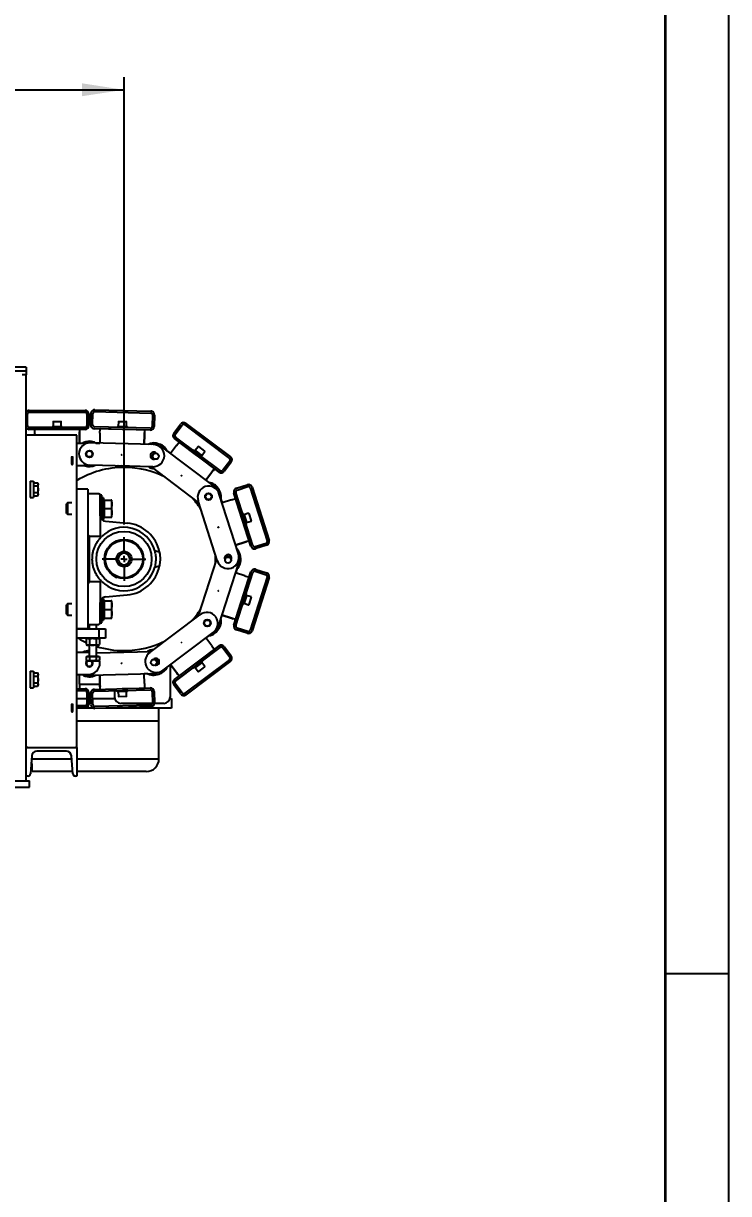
# Model space of a CAD drawing. Header units: millimetres. Extents: x 0 to 11880, y 0 to 8400.
# Drawn here: x 10668 to 11780, y 5593 to 7438 of the extents above; entities that cross this region are included whole.
import ezdxf

# ---------------------------------------------------------------- set-up
doc = ezdxf.new("R2010")
doc.units = ezdxf.units.MM
doc.header["$LTSCALE"] = 20
for name, color, linetype in [('ANNOTAZIONI', 7, 'Continuous'), ('SQUADRATURA', 7, 'Continuous'), ('TABELLE', 7, 'Continuous')]:
    doc.layers.add(name, color=color, linetype=linetype)
doc.styles.add('SLDTEXTSTYLE0', font='arial.ttf', dxfattribs={"width": 0.948})
doc.dimstyles.new('SLDDIMSTYLE0', dxfattribs={"dimtxt": 60, "dimasz": 66.04, "dimexe": 0, "dimexo": 0.0625, "dimgap": 15, "dimtad": 1, "dimdec": 1, "dimrnd": 1e-09, "dimzin": 12, "dimdsep": 46, "dimtxsty": 'SLDTEXTSTYLE0', "dimsah": 1, "dimcen": 0.09, "dimadec": 0, "dimazin": 3, "dimtfac": 1, "dimtofl": 0, "dimtmove": 0, "dimatfit": 3, "dimfxl": 1, "dimfrac": 2, "dimtolj": 1, "dimtzin": 12, "dimarcsym": 0})

# ---------------------------------------------------------------- blocks, each defined once
blk = doc.blocks.new('_D_2')
at = {"layer": 'ANNOTAZIONI', "transparency": 16777216}
for p, q in [((5942.8, 6614.5), (5942.8, 7353.3)), ((10827, 6648), (10827, 7353.3)), ((5942.8, 7333.3), (10827, 7333.3))]:
    blk.add_line(p, q, dxfattribs=at)
for points in [[(5942.8, 7333.3), (6008.8, 7323.2), (6008.8, 7343.5)], [(10827, 7333.3), (10760.9, 7343.5), (10760.9, 7323.2)]]:
    blk.add_solid(points, dxfattribs=at)
at = {"layer": 'ANNOTAZIONI', "transparency": 16777216, "insert": (8258.8, 7410.7), "char_height": 60, "attachment_point": 1, "style": 'SLDTEXTSTYLE0'}
blk.add_mtext('4884,2', dxfattribs=at)
blk = doc.blocks.new('SW_CENTERMARKSYMBOL_1')
at = {"layer": 'ANNOTAZIONI', "color": 0}
for p, q in [((0, 10), (0, 34.5)), ((-10, 0), (-34.5, 0)), ((0, 0), (-5, 0)), ((0, 0), (0, 5)), ((0, 0), (0, -5)), ((0, 0), (5, 0)), ((10, 0), (34.5, 0)), ((0, -10), (0, -34.5))]:
    blk.add_line(p, q, dxfattribs=at)

msp = doc.modelspace()

# ---------------------------------------------------------------- linework, layer by layer
at = {"color": 7, "linetype": 'Continuous', "lineweight": 25}
for p, q in [((10672.78, 6895.94), (6107.78, 6895.94)), ((10672.78, 6889.94), (6107.78, 6889.94)), ((10670.27, 6883.94), (10666.28, 6883.94)), ((10672.78, 6883.94), (10670.27, 6883.94)), ((10672.78, 6895.94), (10672.78, 6892.94)), ((10672.78, 6892.94), (10672.78, 6889.94)), ((10672.78, 6889.94), (10672.78, 6883.94)), ((10672.78, 6243.94), (10672.78, 6883.94)), ((10677.58, 6827.93), (10765.58, 6827.93)), ((10780.91, 6825.98), (10868.89, 6823.72)), ((10780.99, 6828.98), (10868.96, 6826.72)), ((10674.58, 6803.93), (10674.58, 6821.93)), ((10677.58, 6824.93), (10765.58, 6824.93)), ((10715.08, 6810.13), (10715.08, 6802.53)), ((10715.48, 6810.53), (10727.68, 6810.53)), ((10728.08, 6802.53), (10728.08, 6810.13)), ((10768.58, 6821.93), (10768.58, 6803.93)), ((10771.58, 6821.93), (10771.58, 6803.93)), ((10774.38, 6805.14), (10774.84, 6823.14)), ((10777.38, 6805.07), (10777.84, 6823.06)), ((10818.02, 6810.22), (10817.83, 6802.63)), ((10818.43, 6810.61), (10830.63, 6810.3)), ((10830.82, 6802.29), (10831.02, 6809.89)), ((10871.81, 6820.64), (10871.34, 6802.65)), ((10874.81, 6820.57), (10874.34, 6802.57)), ((10765.58, 6800.93), (10677.58, 6800.93)), ((10765.58, 6797.93), (10677.58, 6797.93)), ((10686.58, 6790.93), (10686.58, 6797.93)), ((10686.58, 6790.93), (10686.58, 6788.94)), ((10713.58, 6802.53), (10713.58, 6800.93)), ((10713.58, 6802.53), (10729.58, 6802.53)), ((10729.58, 6800.93), (10729.58, 6802.53)), ((10756.58, 6797.93), (10756.58, 6790.93)), ((10756.58, 6797.93), (10756.58, 6793.93)), ((10756.58, 6793.93), (10756.58, 6793.93)), ((10756.58, 6790.93), (10756.58, 6793.93)), ((10756.58, 6775.43), (10756.58, 6790.93)), ((10756.58, 6790.93), (10756.58, 6775.43)), ((10868.19, 6796.73), (10780.22, 6798.99)), ((10868.27, 6799.73), (10780.3, 6801.99)), ((10789.03, 6791.76), (10788.64, 6776.27)), ((10789.03, 6791.76), (10789.21, 6798.76)), ((10824.2, 6797.86), (10789.21, 6798.76)), ((10789.22, 6798.76), (10789.22, 6798.76)), ((10816.33, 6802.66), (10816.29, 6801.06)), ((10816.33, 6802.66), (10832.32, 6802.25)), ((10820.21, 6797.96), (10820.21, 6797.96)), ((10832.28, 6800.65), (10832.32, 6802.25)), ((10858.61, 6774.47), (10859.01, 6789.96)), ((10859.01, 6789.96), (10858.62, 6774.47)), ((10859.19, 6796.96), (10859.01, 6789.96)), ((10859.01, 6789.96), (10859.09, 6792.96)), ((10859.19, 6796.96), (10859.09, 6792.96)), ((10859.09, 6792.96), (10859.09, 6792.96)), ((10905.24, 6791.83), (10916.04, 6806.23)), ((10907.64, 6790.03), (10918.44, 6804.43)), ((10922.64, 6805.02), (10993.03, 6752.21)), ((10924.44, 6807.42), (10994.83, 6754.61)), ((10672.78, 6296.44), (10672.78, 6788.94)), ((10675.28, 6788.94), (10672.78, 6788.94)), ((10679.27, 6788.94), (10675.28, 6788.94)), ((10681.51, 6788.94), (10679.27, 6788.94)), ((10689.48, 6788.94), (10681.51, 6788.94)), ((10736.07, 6788.94), (10689.48, 6788.94)), ((10744.05, 6788.94), (10736.07, 6788.94)), ((10746.28, 6788.94), (10744.05, 6788.94)), ((10750.27, 6788.94), (10746.28, 6788.94)), ((10752.78, 6788.94), (10750.27, 6788.94)), ((10752.78, 6703.54), (10752.78, 6788.94)), ((10767.18, 6775.43), (10752.78, 6775.43)), ((10873.1, 6774.1), (10774.15, 6776.64)), ((10782.52, 6776.42), (10788.64, 6776.27)), ((10909.43, 6772.43), (10900.12, 6760.03)), ((10976.82, 6730.61), (10906.43, 6783.43)), ((10978.62, 6733.01), (10908.23, 6785.83)), ((10909.43, 6772.43), (10913.63, 6778.03)), ((10941.63, 6757.02), (10913.63, 6778.03)), ((10913.63, 6778.03), (10913.63, 6778.03)), ((10943.75, 6770.68), (10939.19, 6764.6)), ((10944.31, 6770.76), (10954.07, 6763.44)), ((10967.71, 6709.32), (10888.53, 6768.73)), ((10895.23, 6763.7), (10900.13, 6760.03)), ((10937.99, 6765.5), (10937.03, 6764.22)), ((10937.99, 6765.5), (10950.79, 6755.9)), ((10938.43, 6759.42), (10938.43, 6759.42)), ((10949.59, 6756.8), (10954.15, 6762.88)), ((10949.83, 6754.62), (10950.79, 6755.9)), ((10771.07, 6740.43), (10752.78, 6740.43)), ((10872.2, 6739.11), (10773.25, 6741.65)), ((10835.84, 6740.04), (10822.73, 6740.38)), ((10944.62, 6682.88), (10869.6, 6739.17)), ((10969.62, 6736.02), (10965.42, 6730.42)), ((10969.62, 6736.01), (10967.22, 6732.81)), ((10993.62, 6748.01), (10982.82, 6733.61)), ((10996.02, 6746.21), (10985.22, 6731.81)), ((10679.14, 6716.54), (10679.14, 6690.54)), ((10679.14, 6716.54), (10684.04, 6716.54)), ((10684.04, 6716.54), (10684.04, 6690.54)), ((10956.12, 6718.02), (10965.42, 6730.42)), ((10965.42, 6730.41), (10956.12, 6718.02)), ((10965.42, 6730.41), (10967.22, 6732.81)), ((10967.22, 6732.81), (10967.22, 6732.82)), ((10684.64, 6712.54), (10684.04, 6712.54)), ((10684.64, 6711.33), (10684.64, 6713.93)), ((10684.64, 6713.93), (10690.73, 6713.93)), ((10684.64, 6708.73), (10684.64, 6711.33)), ((10684.64, 6708.73), (10690.73, 6708.73)), ((10684.64, 6703.54), (10684.64, 6708.73)), ((10684.64, 6698.34), (10684.64, 6703.54)), ((10684.64, 6695.74), (10684.64, 6698.34)), ((10684.64, 6698.34), (10690.73, 6698.34)), ((10691.54, 6712.54), (10690.73, 6713.93)), ((10691.54, 6711.33), (10691.54, 6712.54)), ((10691.54, 6703.54), (10691.54, 6711.33)), ((10691.54, 6695.74), (10691.54, 6703.54)), ((10752.78, 6483.54), (10752.78, 6703.54)), ((10769.78, 6703.54), (10752.78, 6703.54)), ((10769.78, 6703.54), (10769.78, 6483.54)), ((11027.04, 6613.78), (11000.28, 6697.61)), ((11029.9, 6614.69), (11003.14, 6698.52)), ((11004.17, 6705.15), (11021.32, 6710.63)), ((11005.08, 6702.29), (11022.23, 6707.77)), ((11026, 6705.82), (11052.76, 6621.99)), ((11028.86, 6706.74), (11055.62, 6622.9)), ((10679.14, 6690.54), (10684.04, 6690.54)), ((10684.04, 6694.54), (10684.64, 6694.54)), ((10684.64, 6693.15), (10684.64, 6695.74)), ((10684.64, 6693.15), (10690.73, 6693.15)), ((10690.73, 6693.15), (10691.54, 6694.54)), ((10691.54, 6694.54), (10691.54, 6695.74)), ((10737.78, 6682.04), (10736.28, 6680.54)), ((10736.28, 6665.54), (10736.28, 6680.54)), ((10744.78, 6682.04), (10737.78, 6682.04)), ((10737.78, 6682.04), (10737.78, 6664.04)), ((10787.38, 6696.54), (10769.78, 6696.54)), ((10791.78, 6694.34), (10789.58, 6694.34)), ((10789.58, 6661.89), (10789.58, 6694.34)), ((10791.78, 6674.34), (10791.78, 6694.34)), ((10794.78, 6690.04), (10791.78, 6690.04)), ((10794.78, 6690.04), (10794.78, 6673.04)), ((10796.28, 6686.54), (10794.78, 6686.54)), ((10794.98, 6686.36), (10794.78, 6686.36)), ((10794.98, 6686.32), (10794.78, 6686.32)), ((10794.98, 6685.33), (10794.78, 6685.33)), ((10794.98, 6685.24), (10794.78, 6685.24)), ((10794.98, 6683.47), (10794.78, 6683.47)), ((10794.98, 6683.33), (10794.78, 6683.33)), ((10794.98, 6680.9), (10794.78, 6680.9)), ((10794.98, 6680.72), (10794.78, 6680.72)), ((10794.98, 6686.32), (10794.98, 6686.36)), ((10794.98, 6685.24), (10794.98, 6685.33)), ((10794.98, 6683.33), (10794.98, 6683.47)), ((10794.98, 6680.72), (10794.98, 6680.9)), ((10796.28, 6673.04), (10796.28, 6686.54)), ((10796.28, 6686.54), (10806.57, 6686.54)), ((10807.78, 6679.88), (10807.78, 6686.54)), ((10807.78, 6679.69), (10807.78, 6679.88)), ((10807.78, 6666.38), (10807.78, 6679.69)), ((10973.94, 6591.06), (10943.83, 6685.36)), ((10956.02, 6689.51), (10954.95, 6690.14)), ((11007.28, 6601.71), (10977.17, 6696)), ((10979.72, 6688.03), (10981.58, 6682.2)), ((10996.35, 6686.91), (10981.58, 6682.2)), ((10996.35, 6686.91), (11003.02, 6689.04)), ((11013.66, 6655.7), (11003.02, 6689.04)), ((11003.02, 6689.04), (11003.02, 6689.04)), ((10736.28, 6665.54), (10737.78, 6664.04)), ((10737.78, 6664.04), (10744.78, 6664.04)), ((10789.58, 6661.89), (10789.58, 6629.34)), ((10791.78, 6674.34), (10791.78, 6656.07)), ((10794.98, 6677.79), (10794.78, 6677.79)), ((10794.98, 6677.59), (10794.78, 6677.59)), ((10794.98, 6674.36), (10794.78, 6674.36)), ((10794.98, 6674.14), (10794.78, 6674.14)), ((10794.78, 6673.04), (10794.78, 6656.04)), ((10794.98, 6670.83), (10794.78, 6670.83)), ((10794.98, 6670.62), (10794.78, 6670.62)), ((10794.98, 6667.46), (10794.78, 6667.46)), ((10794.98, 6667.27), (10794.78, 6667.27)), ((10794.98, 6664.47), (10794.78, 6664.47)), ((10794.98, 6664.31), (10794.78, 6664.31)), ((10794.98, 6662.06), (10794.78, 6662.06)), ((10794.98, 6661.94), (10794.78, 6661.94)), ((10794.98, 6660.4), (10794.78, 6660.4)), ((10794.98, 6660.33), (10794.78, 6660.33)), ((10794.98, 6677.59), (10794.98, 6677.79)), ((10794.98, 6674.14), (10794.98, 6674.36)), ((10794.98, 6670.62), (10794.98, 6670.83)), ((10794.98, 6667.27), (10794.98, 6667.46)), ((10794.98, 6664.31), (10794.98, 6664.47)), ((10794.98, 6661.94), (10794.98, 6662.06)), ((10794.98, 6660.33), (10794.98, 6660.4)), ((10796.28, 6673.04), (10806.57, 6673.04)), ((10796.28, 6659.54), (10796.28, 6673.04)), ((10807.78, 6666.19), (10807.78, 6666.38)), ((10807.78, 6659.54), (10807.78, 6666.19)), ((11015.61, 6664.72), (11014.09, 6664.23)), ((11015.61, 6664.72), (11020.48, 6649.47)), ((11023.31, 6665.6), (11016.07, 6663.29)), ((11023.81, 6665.34), (11027.52, 6653.72)), ((10791.8, 6656.04), (10794.78, 6656.04)), ((10794.98, 6659.6), (10794.78, 6659.6)), ((10794.98, 6659.58), (10794.78, 6659.58)), ((10794.78, 6659.54), (10796.28, 6659.54)), ((10794.98, 6659.58), (10794.98, 6659.6)), ((10796.28, 6659.54), (10806.57, 6659.54)), ((10797.61, 6653.12), (10831.93, 6650.12)), ((11012.45, 6659.51), (11012.45, 6659.51)), ((11018.95, 6648.99), (11020.48, 6649.47)), ((11020.02, 6650.9), (11027.26, 6653.21)), ((10771.98, 6629.34), (10789.58, 6629.34)), ((10771.98, 6629.34), (10771.98, 6557.74)), ((10791.1, 6628.36), (10789.58, 6629.34)), ((11002.87, 6615.51), (11017.64, 6620.23)), ((11017.64, 6620.22), (11002.87, 6615.51)), ((11003.08, 6614.87), (11003.03, 6615.24)), ((11024.31, 6622.36), (11017.64, 6620.23)), ((11017.64, 6620.22), (11020.5, 6621.14)), ((11020.5, 6621.14), (11020.49, 6621.14)), ((11024.31, 6622.35), (11020.5, 6621.14)), ((11050.82, 6618.22), (11033.67, 6612.75)), ((11051.73, 6615.36), (11034.58, 6609.89)), ((10857.88, 6597.86), (10857.52, 6598.22)), ((10857.52, 6588.86), (10857.88, 6589.21)), ((10857.88, 6589.21), (10857.88, 6597.86)), ((10944.62, 6504.19), (10973.15, 6593.54)), ((10807.65, 6569.43), (10807.78, 6568.94)), ((10807.78, 6568.94), (10815.27, 6564.62)), ((10977.18, 6491.07), (11007.28, 6585.37)), ((11000.28, 6489.46), (11027.04, 6573.29)), ((11017.64, 6566.85), (11002.87, 6571.56)), ((11003.03, 6571.83), (11003.08, 6572.2)), ((11004.73, 6577.39), (11003.08, 6572.2)), ((11003.14, 6488.55), (11029.9, 6572.38)), ((11033.67, 6574.32), (11050.82, 6568.85)), ((11034.58, 6577.18), (11051.73, 6571.71)), ((10789.58, 6557.74), (10771.98, 6557.74)), ((10789.58, 6557.74), (10791.1, 6558.71)), ((10789.58, 6557.74), (10789.58, 6525.19)), ((10815.27, 6564.62), (10815.76, 6564.75)), ((11013.66, 6531.38), (11024.31, 6564.72)), ((11017.64, 6566.85), (11024.31, 6564.72)), ((11024.3, 6564.72), (11024.31, 6564.72)), ((11052.76, 6565.08), (11026, 6481.25)), ((11055.62, 6564.17), (11028.86, 6480.34)), ((10791.78, 6512.74), (10791.78, 6531.01)), ((10794.78, 6531.04), (10791.8, 6531.04)), ((10794.78, 6531.04), (10794.78, 6514.04)), ((10797.61, 6533.95), (10831.93, 6536.95)), ((11014.88, 6535.19), (11014.88, 6535.19)), ((11020.48, 6537.6), (11015.61, 6522.35)), ((11020.48, 6537.6), (11018.95, 6538.08)), ((11027.26, 6533.86), (11020.02, 6536.17)), ((11027.52, 6533.35), (11023.81, 6521.73)), ((10737.78, 6523.04), (10736.28, 6521.54)), ((10736.28, 6506.54), (10736.28, 6521.54)), ((10744.78, 6523.04), (10737.78, 6523.04)), ((10737.78, 6523.04), (10737.78, 6505.04)), ((10789.58, 6492.74), (10789.58, 6525.19)), ((10791.78, 6492.74), (10791.78, 6512.74)), ((10796.28, 6527.54), (10794.78, 6527.54)), ((10794.98, 6527.36), (10794.78, 6527.36)), ((10794.98, 6527.32), (10794.78, 6527.32)), ((10794.98, 6526.33), (10794.78, 6526.33)), ((10794.98, 6526.24), (10794.78, 6526.24)), ((10794.98, 6524.47), (10794.78, 6524.47)), ((10794.98, 6524.33), (10794.78, 6524.33)), ((10794.98, 6521.9), (10794.78, 6521.9)), ((10794.98, 6521.72), (10794.78, 6521.72)), ((10794.98, 6518.79), (10794.78, 6518.79)), ((10794.98, 6518.59), (10794.78, 6518.59)), ((10794.98, 6515.36), (10794.78, 6515.36)), ((10794.98, 6515.14), (10794.78, 6515.14)), ((10794.78, 6514.04), (10794.78, 6497.04)), ((10794.98, 6527.32), (10794.98, 6527.36)), ((10794.98, 6526.24), (10794.98, 6526.33)), ((10794.98, 6524.33), (10794.98, 6524.47)), ((10794.98, 6521.72), (10794.98, 6521.9)), ((10794.98, 6518.59), (10794.98, 6518.79)), ((10794.98, 6515.14), (10794.98, 6515.36)), ((10796.28, 6527.54), (10806.57, 6527.54)), ((10796.28, 6514.04), (10796.28, 6527.54)), ((10796.28, 6514.04), (10806.57, 6514.04)), ((10796.28, 6500.54), (10796.28, 6514.04)), ((10807.78, 6520.88), (10807.78, 6527.54)), ((10807.78, 6520.69), (10807.78, 6520.88)), ((10807.78, 6507.38), (10807.78, 6520.69)), ((11014.09, 6522.84), (11015.61, 6522.35)), ((11016.07, 6523.78), (11023.31, 6521.47)), ((10736.28, 6506.54), (10737.78, 6505.04)), ((10737.78, 6505.04), (10744.78, 6505.04)), ((10791.78, 6497.04), (10794.78, 6497.04)), ((10794.98, 6511.83), (10794.78, 6511.83)), ((10794.98, 6511.62), (10794.78, 6511.62)), ((10794.98, 6508.46), (10794.78, 6508.46)), ((10794.98, 6508.27), (10794.78, 6508.27)), ((10794.98, 6505.47), (10794.78, 6505.47)), ((10794.98, 6505.31), (10794.78, 6505.31)), ((10794.98, 6503.06), (10794.78, 6503.06)), ((10794.98, 6502.94), (10794.78, 6502.94)), ((10794.98, 6501.4), (10794.78, 6501.4)), ((10794.98, 6501.33), (10794.78, 6501.33)), ((10794.98, 6500.6), (10794.78, 6500.6)), ((10794.98, 6500.58), (10794.78, 6500.58)), ((10794.78, 6500.54), (10796.28, 6500.54)), ((10794.98, 6511.62), (10794.98, 6511.83)), ((10794.98, 6508.27), (10794.98, 6508.46)), ((10794.98, 6505.31), (10794.98, 6505.47)), ((10794.98, 6502.94), (10794.98, 6503.06)), ((10794.98, 6501.33), (10794.98, 6501.4)), ((10794.98, 6500.58), (10794.98, 6500.6)), ((10796.28, 6500.54), (10806.57, 6500.54)), ((10807.78, 6507.19), (10807.78, 6507.38)), ((10807.78, 6500.54), (10807.78, 6507.19)), ((10867.53, 6446.34), (10946.7, 6505.75)), ((10954.63, 6495.61), (10954.87, 6496.82)), ((10981.58, 6504.88), (10996.35, 6500.16)), ((10996.35, 6500.16), (10981.58, 6504.88)), ((11003.02, 6498.04), (10996.35, 6500.16)), ((10996.35, 6500.16), (10999.21, 6499.25)), ((11003.02, 6498.03), (10999.21, 6499.25)), ((10999.21, 6499.25), (10999.21, 6499.25)), ((10769.78, 6483.54), (10752.78, 6483.54)), ((10752.78, 6468.54), (10752.78, 6483.54)), ((10752.78, 6483.54), (10787.78, 6483.54)), ((10769.78, 6490.54), (10787.38, 6490.54)), ((10772.74, 6490.54), (10771.78, 6489.57)), ((10771.78, 6489.57), (10771.78, 6483.54)), ((10783.78, 6489.57), (10771.78, 6489.57)), ((10783.78, 6489.57), (10782.81, 6490.54)), ((10783.78, 6483.54), (10783.78, 6489.57)), ((10787.78, 6468.54), (10787.78, 6483.54)), ((10787.78, 6483.54), (10797.78, 6483.54)), ((10789.58, 6492.74), (10791.78, 6492.74)), ((10797.78, 6483.54), (10797.78, 6468.54)), ((10888.53, 6418.35), (10967.71, 6477.76)), ((11021.32, 6476.44), (11004.17, 6481.92)), ((11022.23, 6479.3), (11005.08, 6484.78)), ((10752.78, 6296.44), (10752.78, 6468.54)), ((10787.78, 6468.54), (10752.78, 6468.54)), ((10768.78, 6468.54), (10767.38, 6467.73)), ((10767.38, 6467.73), (10767.38, 6458.54)), ((10767.38, 6458.54), (10768.78, 6457.74)), ((10769.98, 6457.74), (10768.78, 6457.74)), ((10777.78, 6457.74), (10769.98, 6457.74)), ((10771.78, 6457.74), (10771.78, 6441.14)), ((10772.58, 6467.73), (10772.58, 6458.54)), ((10785.57, 6457.74), (10777.78, 6457.74)), ((10782.97, 6467.73), (10782.97, 6458.54)), ((10783.78, 6441.14), (10783.78, 6457.74)), ((10786.78, 6457.74), (10785.57, 6457.74)), ((10788.17, 6467.73), (10786.78, 6468.54)), ((10786.78, 6457.74), (10788.17, 6458.54)), ((10797.78, 6468.54), (10787.78, 6468.54)), ((10788.17, 6467.73), (10788.17, 6458.54)), ((10961.01, 6472.73), (10956.12, 6469.06)), ((10965.42, 6456.66), (10956.12, 6469.06)), ((10752.78, 6446.65), (10771.07, 6446.65)), ((10767.38, 6439.94), (10767.38, 6433.84)), ((10767.38, 6439.94), (10769.98, 6439.94)), ((10768.78, 6440.54), (10768.78, 6439.94)), ((10768.78, 6440.54), (10785.57, 6440.54)), ((10769.98, 6439.94), (10772.58, 6439.94)), ((10771.78, 6446.63), (10771.07, 6446.65)), ((10772.58, 6439.94), (10772.58, 6433.84)), ((10772.58, 6439.94), (10777.78, 6439.94)), ((10777.78, 6439.94), (10782.97, 6439.94)), ((10782.97, 6439.94), (10782.97, 6433.84)), ((10782.97, 6439.94), (10785.57, 6439.94)), ((10783.78, 6445.7), (10869.61, 6447.9)), ((10785.57, 6440.54), (10786.78, 6440.54)), ((10785.57, 6439.94), (10788.17, 6439.94)), ((10786.78, 6439.94), (10786.78, 6440.54)), ((10788.17, 6439.94), (10788.17, 6433.84)), ((10817.14, 6446.55), (10822.73, 6446.7)), ((10906.43, 6403.64), (10976.82, 6456.46)), ((10908.23, 6401.25), (10978.62, 6454.06)), ((10941.62, 6430.05), (10969.62, 6451.06)), ((10965.42, 6456.66), (10969.62, 6451.06)), ((10969.62, 6451.06), (10969.62, 6451.06)), ((10982.82, 6453.46), (10993.62, 6439.06)), ((10985.22, 6455.26), (10996.02, 6440.86)), ((10767.38, 6433.84), (10768.78, 6433.04)), ((10768.78, 6433.04), (10769.98, 6433.04)), ((10769.98, 6433.04), (10777.78, 6433.04)), ((10777.78, 6433.04), (10785.57, 6433.04)), ((10785.57, 6433.04), (10786.78, 6433.04)), ((10786.78, 6433.04), (10788.17, 6433.84)), ((10899.48, 6426.56), (10899.48, 6376.04)), ((10909.43, 6414.65), (10900.12, 6427.04)), ((10900.13, 6427.04), (10909.43, 6414.65)), ((10993.02, 6434.86), (10922.63, 6382.05)), ((10994.82, 6432.46), (10924.43, 6379.65)), ((10937.02, 6422.85), (10937.98, 6421.57)), ((10950.78, 6431.17), (10937.98, 6421.57)), ((10939.18, 6422.47), (10943.75, 6416.39)), ((10954.06, 6423.64), (10944.31, 6416.31)), ((10944.82, 6432.45), (10944.82, 6432.45)), ((10954.14, 6424.2), (10949.58, 6430.27)), ((10950.78, 6431.17), (10949.82, 6432.45)), ((10679.14, 6416.54), (10679.14, 6390.54)), ((10679.14, 6416.54), (10684.04, 6416.54)), ((10684.04, 6416.54), (10684.04, 6390.54)), ((10684.64, 6412.54), (10684.04, 6412.54)), ((10684.64, 6411.33), (10684.64, 6413.93)), ((10684.64, 6413.93), (10690.73, 6413.93)), ((10684.64, 6408.73), (10684.64, 6411.33)), ((10684.64, 6408.73), (10690.73, 6408.73)), ((10684.64, 6403.54), (10684.64, 6408.73)), ((10684.64, 6398.34), (10684.64, 6403.54)), ((10691.54, 6412.54), (10690.73, 6413.93)), ((10691.54, 6411.33), (10691.54, 6412.54)), ((10691.54, 6403.54), (10691.54, 6411.33)), ((10691.54, 6395.74), (10691.54, 6403.54)), ((10752.78, 6411.65), (10771.07, 6411.65)), ((10756.58, 6396.15), (10756.58, 6411.65)), ((10774.15, 6410.44), (10873.1, 6412.98)), ((10789.03, 6395.31), (10788.63, 6410.81)), ((10788.64, 6410.81), (10789.04, 6395.31)), ((10864.73, 6412.76), (10858.61, 6412.61)), ((10859.01, 6397.11), (10858.61, 6412.61)), ((10913.63, 6409.05), (10909.43, 6414.65)), ((10909.43, 6414.65), (10911.23, 6412.25)), ((10913.63, 6409.05), (10911.23, 6412.25)), ((10911.23, 6412.25), (10911.23, 6412.25)), ((10679.14, 6390.54), (10684.04, 6390.54)), ((10684.04, 6394.54), (10684.64, 6394.54)), ((10684.64, 6395.74), (10684.64, 6398.34)), ((10684.64, 6398.34), (10690.73, 6398.34)), ((10684.64, 6393.15), (10684.64, 6395.74)), ((10684.64, 6393.15), (10690.73, 6393.15)), ((10690.73, 6393.15), (10691.54, 6394.54)), ((10691.54, 6394.54), (10691.54, 6395.74)), ((10752.78, 6389.15), (10765.57, 6389.15)), ((10752.78, 6386.15), (10765.57, 6386.15)), ((10756.58, 6396.15), (10756.58, 6389.15)), ((10756.58, 6396.04), (10789.01, 6396.04)), ((10780.22, 6388.09), (10868.19, 6390.34)), ((10780.29, 6385.09), (10868.26, 6387.35)), ((10789.03, 6395.31), (10789.11, 6392.32)), ((10789.22, 6388.32), (10789.04, 6395.31)), ((10789.21, 6388.32), (10789.11, 6392.32)), ((10789.11, 6392.32), (10789.11, 6392.32)), ((10811.98, 6385.9), (10811.98, 6376.04)), ((10816.28, 6386.01), (10816.32, 6384.41)), ((10832.32, 6384.82), (10816.32, 6384.41)), ((10817.82, 6384.45), (10818.02, 6376.85)), ((10824.2, 6389.22), (10859.19, 6390.11)), ((10828.2, 6389.32), (10828.2, 6389.32)), ((10831.01, 6377.19), (10830.82, 6384.78)), ((10832.32, 6384.82), (10832.28, 6386.42)), ((10859.01, 6397.11), (10859.19, 6390.11)), ((10859.19, 6390.11), (10859.19, 6390.11)), ((10871.34, 6384.42), (10871.8, 6366.43)), ((10874.34, 6384.5), (10874.8, 6366.51)), ((10916.03, 6380.85), (10905.23, 6395.24)), ((10918.43, 6382.65), (10907.63, 6397.05)), ((10752.78, 6373.54), (10768.57, 6373.54)), ((10768.57, 6383.15), (10768.57, 6365.15)), ((10771.57, 6383.15), (10771.57, 6365.15)), ((10771.57, 6373.54), (10774.59, 6373.54)), ((10774.83, 6363.94), (10774.37, 6381.93)), ((10777.83, 6364.02), (10777.37, 6382.01)), ((10777.59, 6373.54), (10812.29, 6373.54)), ((10830.62, 6376.78), (10818.43, 6376.46)), ((10871.79, 6366.04), (10821.98, 6366.04)), ((10889.48, 6366.04), (10874.79, 6366.04)), ((10899.16, 6373.54), (10901.98, 6373.54)), ((10901.98, 6373.54), (10901.98, 6358.54)), ((10765.57, 6362.15), (10752.78, 6362.15)), ((10765.57, 6359.15), (10752.78, 6359.15)), ((10778.57, 6358.54), (10752.78, 6358.54)), ((10868.88, 6363.35), (10780.91, 6361.09)), ((10868.96, 6360.35), (10780.99, 6358.1)), ((10901.98, 6358.54), (10798.21, 6358.54)), ((10881.98, 6358.54), (10798.21, 6358.54)), ((10881.98, 6338.54), (10881.98, 6358.54)), ((10752.78, 6338.54), (10881.98, 6338.54)), ((10881.98, 6330.54), (10881.98, 6338.54)), ((10881.98, 6286.54), (10881.98, 6330.54)), ((10672.78, 6251.44), (10672.78, 6296.44)), ((10672.78, 6296.44), (10752.78, 6296.44)), ((10675.28, 6296.44), (10672.78, 6296.44)), ((10752.78, 6296.44), (10750.27, 6296.44)), ((10752.78, 6296.44), (10752.78, 6251.44)), ((10681.51, 6283.08), (10679.27, 6255.12)), ((10681.14, 6278.54), (10744.41, 6278.54)), ((10736.07, 6290.44), (10689.48, 6290.44)), ((10746.28, 6255.12), (10744.05, 6283.08)), ((10752.78, 6278.54), (10881.98, 6278.54)), ((10881.98, 6278.54), (10881.98, 6286.54)), ((10681.98, 6258.54), (10681.98, 6268.54)), ((10746.01, 6258.54), (10681.98, 6258.54)), ((10861.98, 6258.54), (10752.78, 6258.54)), ((10587.78, 6243.94), (10677.78, 6243.94)), ((10675.28, 6251.44), (10672.78, 6251.44)), ((10677.78, 6233.94), (10677.78, 6243.94)), ((10752.78, 6251.44), (10750.27, 6251.44)), ((10587.78, 6233.94), (10677.78, 6233.94))]:
    msp.add_line(p, q, dxfattribs=at)
at = {"color": 7, "linetype": 'Continuous', "lineweight": 25, "flags": 128}
for points in [[(10963.47, 6696.28), (10963.69, 6695.31), (10963.73, 6695)], [(10971.24, 6587.57), (10971.36, 6593.54), (10971.24, 6599.51)], [(10963.47, 6490.79), (10962.63, 6490.26), (10962.34, 6490.12)], [(10784.58, 6440.54), (10784.49, 6440.64), (10783.78, 6441.4)]]:
    msp.add_lwpolyline(points, dxfattribs=at)
at = {"color": 7, "linetype": 'Continuous', "lineweight": 25}
for centre, radius in [((10772.39, 6759.18), 5.5), ((10772.39, 6759.18), 4.75), ((10823.18, 6757.87), 0.1), ((10823.18, 6757.87), 0.1), ((10876.98, 6755.52), 4.75), ((10917.62, 6725.03), 0.1), ((10960.11, 6691.93), 5.5), ((10960.11, 6691.93), 4.75), ((10975.56, 6643.53), 0.1), ((10826.98, 6593.54), 43.51), ((10826.98, 6593.54), 30.9), ((10826.98, 6593.54), 30), ((10826.98, 6593.54), 29.5), ((10826.98, 6593.54), 12), ((10991.01, 6591.94), 4.75), ((10975.56, 6543.54), 0.1), ((10975.56, 6543.54), 0.1), ((10958.25, 6492.54), 5.5), ((10958.25, 6492.54), 4.75), ((10917.62, 6462.05), 0.1), ((10823.17, 6429.2), 0.1), ((10823.18, 6429.2), 0.1), ((10873.96, 6430.51), 4.75)]:
    msp.add_circle(centre, radius, dxfattribs=at)
for centre, radius, start, end in [((10677.58, 6821.93), 6, 90, 143.17521), ((10765.58, 6821.93), 6, 0, 90), ((10780.84, 6822.98), 6, 88.52732, 178.52732), ((10780.84, 6822.98), 3, 88.52732, 178.52732), ((10868.81, 6820.72), 6, 358.52732, 88.52732), ((10677.58, 6821.93), 3, 90, 180), ((10715.48, 6810.13), 0.4, 90, 180), ((10727.68, 6810.13), 0.4, 0, 90), ((10765.58, 6821.93), 3, 0, 90), ((10818.42, 6810.21), 0.4, 88.52732, 178.52732), ((10830.62, 6809.9), 0.4, 358.52732, 88.52732), ((10868.81, 6820.72), 3, 358.52732, 88.52732), ((10920.84, 6802.62), 6, 53.1161, 143.1161), ((10677.58, 6803.93), 6, 216.82479, 270), ((10677.58, 6803.93), 3, 180, 270), ((10765.58, 6803.93), 6, 270, 0), ((10765.58, 6803.93), 3, 270, 0), ((10780.37, 6804.99), 6, 178.52732, 268.52732), ((10780.37, 6804.99), 3, 178.52732, 268.52732), ((10868.35, 6802.73), 6, 268.52732, 358.52732), ((10868.35, 6802.73), 3, 268.52732, 358.52732), ((10910.03, 6788.23), 6, 143.1161, 233.1161), ((10910.03, 6788.23), 3, 143.1161, 233.1161), ((10920.84, 6802.62), 3, 53.1161, 143.1161), ((10773.69, 6758.64), 18, 88.52831, 176.93655), ((10772.39, 6759.18), 20, 88.52831, 125.66141), ((10772.39, 6759.18), 20, 59.57328, 88.52831), ((10873.96, 6756.57), 20, 66.23317, 117.47815), ((10876.98, 6755.52), 20, 53.11708, 111.05364), ((10872.64, 6756.1), 18, 0.12006, 88.52831), ((10877.73, 6754.33), 18, 53.11708, 79.39916), ((10876.98, 6755.52), 20, 24.16625, 53.11708), ((10944.07, 6770.44), 0.4, 53.1161, 143.1161), ((10773.71, 6759.64), 18, 180.12006, 268.52831), ((10772.38, 6757.93), 5.5, 136.99156, 172.72551), ((10772.38, 6757.93), 5.5, 5.78153, 41.51547), ((10873.96, 6756.57), 5.5, 40.20024, 281.44515), ((10876.98, 6755.52), 5.5, 87.73636, 233.11708), ((10872.66, 6757.1), 18, 268.52831, 356.93655), ((10953.83, 6763.12), 0.4, 323.1161, 53.1161), ((10991.23, 6749.81), 3, 323.1161, 53.1161), ((10991.23, 6749.81), 6, 323.1161, 53.1161), ((10826.98, 6593.54), 144.39, 90, 120.92331), ((10772.39, 6759.18), 20, 249.63975, 297.48333), ((10771.07, 6758.43), 18, 270, 290.30219), ((10826.98, 6593.54), 144.39, 63.38805, 90), ((10876.98, 6755.52), 20, 234.24778, 262.07211), ((10917.62, 6725.03), 0.1, 53.92706, 232.30612), ((10980.42, 6735.41), 6, 233.1161, 323.1161), ((10980.42, 6735.41), 3, 233.1161, 323.1161), ((10960.98, 6690.83), 18, 109.29761, 197.70586), ((10960.03, 6690.53), 18, 17.70586, 106.1141), ((10958.25, 6694.54), 20, 30.82195, 82.07112), ((10960.11, 6691.93), 20, 17.70586, 75.64837), ((10956.9, 6694.92), 18, 26.82975, 53.11708), ((10960.11, 6691.93), 20, 348.75503, 17.70586), ((11006, 6699.44), 6, 107.70487, 197.70487), ((11006, 6699.44), 3, 107.70487, 197.70487), ((11023.14, 6704.91), 6, 17.70487, 107.70487), ((11023.14, 6704.91), 3, 17.70487, 107.70487), ((10787.38, 6694.34), 2.2, 0, 90), ((10826.98, 6593.54), 144.39, 33.04156, 42.84611), ((10960.11, 6691.93), 20, 198.83656, 226.66088), ((10798.38, 6661.89), 8.8, 180, 265), ((11023.43, 6665.22), 0.4, 17.70487, 107.70487), ((10826.98, 6593.54), 50, 14.79902, 135.85356), ((10826.98, 6593.54), 56.8, 10.92195, 85), ((10975.56, 6643.53), 0.1, 18.51495, 196.89578), ((11027.14, 6653.59), 0.4, 287.70487, 17.70487), ((10769.78, 6629.34), 2.2, 0, 90), ((10991.01, 6595.14), 20, 355.41072, 46.6599), ((10991.01, 6591.94), 20, 342.29463, 40.23714), ((11032.76, 6615.6), 6, 197.70487, 287.70487), ((11032.76, 6615.6), 3, 197.70487, 287.70487), ((11049.91, 6621.08), 3, 287.70487, 17.70487), ((11049.91, 6621.08), 6, 287.70487, 17.70487), ((10826.98, 6593.54), 9, 150, 210), ((10826.98, 6593.54), 9, 90, 150), ((10826.98, 6593.54), 9, 210, 270), ((10826.98, 6593.54), 9, 30, 90), ((10826.98, 6593.54), 9, 270, 330), ((10826.98, 6593.54), 9, 330, 30), ((10991.01, 6591.94), 20, 163.42533, 191.24966), ((10991.08, 6596.54), 18, 197.70586, 286.1141), ((10991.01, 6595.14), 5.5, 329.37779, 210.6227), ((10991.01, 6591.94), 5.5, 16.91391, 162.29463), ((10990.13, 6596.23), 18, 289.29761, 17.70586), ((10990.13, 6590.84), 18, 342.29463, 8.57146), ((10826.98, 6593.54), 50, 224.14644, 345.20098), ((10826.98, 6593.54), 56.8, 275, 349.07805), ((10991.01, 6591.94), 20, 313.3438, 342.29463), ((11032.76, 6571.47), 6, 72.29365, 162.29365), ((11032.76, 6571.47), 3, 72.29365, 162.29365), ((11049.91, 6565.99), 3, 342.29365, 72.29365), ((11049.91, 6565.99), 6, 342.29365, 72.29365), ((10769.78, 6557.74), 2.2, 270, 0), ((10798.38, 6525.19), 8.8, 95, 180), ((11027.14, 6533.48), 0.4, 342.29365, 72.29365), ((10826.98, 6593.54), 144.39, 317.1545, 326.9589), ((11023.43, 6521.85), 0.4, 252.29365, 342.29365), ((10958.25, 6492.54), 20, 128.01411, 155.84263), ((10957.51, 6491.35), 18, 38.47516, 126.88341), ((10956.91, 6492.15), 18, 306.88341, 35.29166), ((10958.25, 6492.54), 20, 306.88341, 4.82592), ((10960.11, 6495.15), 20, 319.9995, 11.24867), ((10787.38, 6492.74), 2.2, 270, 0), ((10958.25, 6492.54), 20, 277.93258, 306.88341), ((10960.03, 6496.55), 18, 316.0073, 342.29463), ((11005.99, 6487.63), 6, 162.29365, 252.29365), ((11005.99, 6487.63), 3, 162.29365, 252.29365), ((11023.14, 6482.16), 6, 252.29365, 342.29365), ((11023.14, 6482.16), 3, 252.29365, 342.29365), ((10826.98, 6593.54), 144.39, 239.96481, 245.62411), ((10826.98, 6593.54), 144.39, 270, 296.61232), ((10917.62, 6462.05), 0.1, 307.69435, 126.07149), ((10980.42, 6451.66), 6, 36.88242, 126.88242), ((10772.38, 6429.15), 20, 91.72319, 118.95502), ((10771.18, 6441.14), 0.6, 270, 0), ((10826.98, 6593.54), 144.39, 252.59091, 270), ((10784.38, 6441.14), 0.6, 180, 270), ((10878.33, 6431.94), 18, 126.88341, 215.29166), ((10873.96, 6430.51), 20, 92.60288, 120.42721), ((10980.42, 6451.66), 3, 36.88242, 126.88242), ((10991.22, 6437.26), 3, 306.88242, 36.88242), ((10991.22, 6437.26), 6, 306.88242, 36.88242), ((10772.38, 6429.15), 5.5, 133.4343, 45.01345), ((10772.39, 6427.9), 5.5, 138.49583, 174.34613), ((10772.38, 6429.15), 4.75, 125.02044, 270), ((10771.07, 6429.65), 18, 270, 358.40825), ((10772.38, 6429.15), 4.75, 270, 54.97956), ((10772.39, 6427.9), 5.5, 7.40678, 42.99764), ((10771.07, 6428.65), 18, 1.59175, 18.21694), ((10877.73, 6432.74), 18, 218.47516, 306.88341), ((10876.99, 6431.56), 5.5, 258.55534, 139.80025), ((10873.96, 6430.51), 5.5, 306.09146, 91.47219), ((10873.96, 6430.51), 20, 271.47219, 329.41469), ((10876.98, 6431.56), 20, 284.58827, 335.83745), ((10953.82, 6423.96), 0.4, 306.88242, 36.88242), ((10772.39, 6427.9), 20, 234.34056, 300.42622), ((10772.38, 6429.15), 20, 241.04498, 270), ((10773.69, 6428.43), 18, 248.80626, 271.47219), ((10772.38, 6429.15), 20, 270, 291.8353), ((10873.96, 6430.51), 20, 242.52135, 271.47219), ((10872.64, 6430.97), 18, 271.47219, 297.74901), ((10910.03, 6398.85), 6, 126.88242, 216.88242), ((10944.07, 6416.63), 0.4, 216.88242, 306.88242), ((10765.57, 6383.15), 6, 0, 90), ((10765.57, 6383.15), 3, 0, 90), ((10780.37, 6382.09), 6, 91.4712, 181.4712), ((10780.37, 6382.09), 3, 91.4712, 181.4712), ((10868.34, 6384.35), 6, 1.4712, 91.4712), ((10868.34, 6384.35), 3, 1.4712, 91.4712), ((10910.03, 6398.85), 3, 126.88242, 216.88242), ((10765.57, 6365.15), 3, 270, 0), ((10765.57, 6365.15), 6, 270, 0), ((10821.98, 6376.04), 10, 180, 270), ((10818.42, 6376.86), 0.4, 181.4712, 271.4712), ((10830.61, 6377.18), 0.4, 271.4712, 1.4712), ((10868.8, 6366.35), 3, 271.4712, 1.4712), ((10868.8, 6366.35), 6, 271.4712, 1.4712), ((10889.48, 6376.04), 10, 270, 0), ((10920.83, 6384.45), 6, 216.88242, 306.88242), ((10920.83, 6384.45), 3, 216.88242, 306.88242), ((10780.83, 6364.09), 6, 181.4712, 271.4712), ((10780.83, 6364.09), 3, 181.4712, 271.4712), ((10671.98, 6268.54), 10, 360, 28.8998), ((10689.48, 6282.44), 8, 90, 175.43), ((10736.07, 6282.44), 8, 4.57, 90), ((10861.98, 6278.54), 20, 270, 360), ((10675.28, 6255.44), 4, 270, 355.43), ((10750.27, 6255.44), 4, 184.57, 270)]:
    msp.add_arc(centre, radius, start, end, dxfattribs=at)
for centre in [(10745.22, 6748.94), (10745.22, 6358.94)]:
    msp.add_ellipse(centre, major_axis=(0, 6.75), ratio=0.0799311, dxfattribs=at)
for start_param, end_param in [(0.3557403, 0.4260925), (5.8570928, 5.927445)]:
    msp.add_ellipse((10622.89, 6593.54), major_axis=(277.22, 0), ratio=0.111465, start_param=start_param, end_param=end_param, dxfattribs=at)
for points, knots in [([(10826.98, 6737.93), (10825.98, 6737.97), (10823.96, 6738.05), (10820.91, 6738.8), (10818.59, 6739.61), (10817.4, 6740.37), (10817.15, 6740.52)], [0, 0, 0, 0, 0.2904472, 0.587428, 0.9153541, 1, 1, 1, 1]), ([(10835.84, 6740.04), (10835.37, 6739.8), (10833.91, 6739.03), (10831.18, 6738.29), (10828.66, 6737.95), (10827.24, 6737.93), (10826.98, 6737.93)], [0, 0, 0, 0, 0.1730681, 0.5377761, 0.9129721, 1, 1, 1, 1]), ([(10690.73, 6713.93), (10690.96, 6713.51), (10691.41, 6712.66), (10691.49, 6711.78), (10691.54, 6711.33)], [0, 0, 0, 0, 0.495458, 1, 1, 1, 1]), ([(10691.54, 6711.33), (10691.54, 6711.27), (10691.53, 6710.8), (10691.35, 6709.92), (10690.94, 6709.13), (10690.73, 6708.73)], [0, 0, 0, 0, 0.07009, 0.5307844, 1, 1, 1, 1]), ([(10690.73, 6708.73), (10691.07, 6707.4), (10691.49, 6705.68), (10691.53, 6703.93), (10691.54, 6703.54)], [0, 0, 0, 0, 0.7796361, 1, 1, 1, 1]), ([(10691.54, 6703.54), (10691.43, 6702.12), (10691.3, 6700.37), (10690.83, 6698.67), (10690.73, 6698.34)], [0, 0, 0, 0, 0.8036473, 1, 1, 1, 1]), ([(10690.73, 6698.34), (10690.96, 6697.92), (10691.41, 6697.07), (10691.49, 6696.19), (10691.54, 6695.74)], [0, 0, 0, 0, 0.495458, 1, 1, 1, 1]), ([(10691.54, 6695.74), (10691.54, 6695.68), (10691.53, 6695.22), (10691.35, 6694.34), (10690.94, 6693.54), (10690.73, 6693.15)], [0, 0, 0, 0, 0.07009, 0.5307844, 1, 1, 1, 1]), ([(10806.57, 6686.54), (10806.7, 6686.12), (10807.11, 6684.83), (10807.63, 6682.61), (10807.73, 6680.8), (10807.78, 6679.88)], [0, 0, 0, 0, 0.193449, 0.5940695, 1, 1, 1, 1]), ([(10807.78, 6686.54), (10807.71, 6686.54), (10807.57, 6686.54), (10806.9, 6686.54), (10806.57, 6686.54)], [0, 0, 0, 0, 0.50852935, 1, 1, 1, 1]), ([(10807.78, 6679.69), (10807.74, 6678.94), (10807.65, 6676.69), (10807, 6674.5), (10806.57, 6673.04)], [0, 0, 0, 0, 0.3341417, 1, 1, 1, 1]), ([(10806.57, 6673.04), (10806.7, 6672.62), (10807.11, 6671.33), (10807.63, 6669.11), (10807.73, 6667.3), (10807.78, 6666.38)], [0, 0, 0, 0, 0.193449, 0.5940695, 1, 1, 1, 1]), ([(10807.78, 6666.19), (10807.74, 6665.44), (10807.65, 6663.19), (10807, 6661), (10806.57, 6659.54)], [0, 0, 0, 0, 0.3341417, 1, 1, 1, 1]), ([(10806.57, 6659.54), (10806.82, 6659.54), (10807.5, 6659.54), (10807.67, 6659.54), (10807.78, 6659.54)], [0, 0, 0, 0, 0.35921371, 1, 1, 1, 1]), ([(10791.1, 6558.71), (10789.46, 6560.56), (10786.17, 6564.25), (10782.64, 6570.12), (10780.1, 6575.84), (10778.4, 6581.26), (10777.32, 6586.8), (10776.89, 6592.39), (10777.07, 6597.94), (10777.85, 6603.41), (10779.24, 6608.73), (10781.17, 6613.83), (10783.76, 6618.89), (10787, 6623.83), (10789.73, 6626.85), (10791.1, 6628.36)], [0, 0, 0, 0, 0.09638084, 0.19275614, 0.26620934, 0.33990421, 0.41334758, 0.48500876, 0.55690538, 0.62856781, 0.69923518, 0.77012452, 0.84080084, 0.92039929, 1, 1, 1, 1]), ([(10875.32, 6606.31), (10875.6, 6605.14), (10876.17, 6602.79), (10876.77, 6598.7), (10877.05, 6594.13), (10876.88, 6589.36), (10876.28, 6584.88), (10875.67, 6582.12), (10875.32, 6580.78), (10875.32, 6580.77)], [0, 0, 0, 0, 0.1465772, 0.2931066, 0.4778338, 0.6625508, 0.830118, 0.997764, 1, 1, 1, 1]), ([(10819.18, 6598.04), (10819.12, 6597.93), (10818.65, 6597.12), (10817.77, 6595.6), (10816.98, 6594.23), (10816.58, 6593.54)], [0, 0, 0, 0, 0.07009, 0.5307844, 1, 1, 1, 1]), ([(10816.58, 6593.54), (10817.01, 6592.81), (10817.86, 6591.33), (10818.74, 6589.81), (10819.18, 6589.04)], [0, 0, 0, 0, 0.49545796, 1, 1, 1, 1]), ([(10821.78, 6602.54), (10821.36, 6601.81), (10820.51, 6600.33), (10819.63, 6598.81), (10819.18, 6598.04)], [0, 0, 0, 0, 0.495458, 1, 1, 1, 1]), ([(10819.18, 6589.04), (10819.24, 6588.93), (10819.71, 6588.12), (10820.59, 6586.6), (10821.38, 6585.23), (10821.78, 6584.54)], [0, 0, 0, 0, 0.07009, 0.5307844, 1, 1, 1, 1]), ([(10826.98, 6602.54), (10825.56, 6602.54), (10823.8, 6602.54), (10822.11, 6602.54), (10821.78, 6602.54)], [0, 0, 0, 0, 0.8036473, 1, 1, 1, 1]), ([(10832.17, 6602.54), (10830.84, 6602.54), (10829.12, 6602.54), (10827.36, 6602.54), (10826.98, 6602.54)], [0, 0, 0, 0, 0.77963608, 1, 1, 1, 1]), ([(10834.77, 6598.04), (10834.71, 6598.14), (10834.24, 6598.95), (10833.36, 6600.48), (10832.57, 6601.85), (10832.17, 6602.54)], [0, 0, 0, 0, 0.07009, 0.5307844, 1, 1, 1, 1]), ([(10832.17, 6584.54), (10832.59, 6585.27), (10833.45, 6586.74), (10834.33, 6588.27), (10834.77, 6589.04)], [0, 0, 0, 0, 0.495458, 1, 1, 1, 1]), ([(10837.37, 6593.54), (10836.95, 6594.27), (10836.09, 6595.74), (10835.21, 6597.27), (10834.77, 6598.04)], [0, 0, 0, 0, 0.495458, 1, 1, 1, 1]), ([(10834.77, 6589.04), (10834.83, 6589.14), (10835.3, 6589.95), (10836.18, 6591.48), (10836.97, 6592.85), (10837.37, 6593.54)], [0, 0, 0, 0, 0.07009, 0.5307844, 1, 1, 1, 1]), ([(10882.75, 6604.3), (10882.93, 6603.28), (10883.38, 6600.69), (10883.79, 6596.24), (10883.8, 6591.4), (10883.44, 6586.83), (10882.98, 6584.14), (10882.75, 6582.78)], [0, 0, 0, 0, 0.148076, 0.3753762, 0.6107346, 0.8030422, 1, 1, 1, 1]), ([(10821.78, 6584.54), (10822.11, 6584.54), (10823.8, 6584.54), (10825.56, 6584.54), (10826.98, 6584.54)], [0, 0, 0, 0, 0.1963527, 1, 1, 1, 1]), ([(10826.98, 6584.54), (10827.36, 6584.54), (10829.12, 6584.54), (10830.84, 6584.54), (10832.17, 6584.54)], [0, 0, 0, 0, 0.2203639, 1, 1, 1, 1]), ([(10806.57, 6527.54), (10806.7, 6527.12), (10807.11, 6525.83), (10807.63, 6523.61), (10807.73, 6521.8), (10807.78, 6520.88)], [0, 0, 0, 0, 0.193449, 0.5940695, 1, 1, 1, 1]), ([(10807.78, 6527.54), (10807.71, 6527.54), (10807.57, 6527.54), (10806.9, 6527.54), (10806.57, 6527.54)], [0, 0, 0, 0, 0.50852935, 1, 1, 1, 1]), ([(10807.78, 6520.69), (10807.74, 6519.94), (10807.65, 6517.69), (10807, 6515.5), (10806.57, 6514.04)], [0, 0, 0, 0, 0.3341417, 1, 1, 1, 1]), ([(10806.57, 6514.04), (10806.7, 6513.62), (10807.11, 6512.33), (10807.63, 6510.11), (10807.73, 6508.3), (10807.78, 6507.38)], [0, 0, 0, 0, 0.193449, 0.5940695, 1, 1, 1, 1]), ([(10807.78, 6507.19), (10807.74, 6506.44), (10807.65, 6504.19), (10807, 6502), (10806.57, 6500.54)], [0, 0, 0, 0, 0.3341417, 1, 1, 1, 1]), ([(10806.57, 6500.54), (10806.82, 6500.54), (10807.5, 6500.54), (10807.67, 6500.54), (10807.78, 6500.54)], [0, 0, 0, 0, 0.35921371, 1, 1, 1, 1]), ([(10767.38, 6467.73), (10767.81, 6467.96), (10768.66, 6468.41), (10769.54, 6468.5), (10769.98, 6468.54)], [0, 0, 0, 0, 0.495458, 1, 1, 1, 1]), ([(10767.38, 6458.54), (10767.81, 6458.32), (10768.66, 6457.86), (10769.54, 6457.78), (10769.98, 6457.74)], [0, 0, 0, 0, 0.495458, 1, 1, 1, 1]), ([(10769.98, 6468.54), (10770.04, 6468.54), (10770.51, 6468.53), (10771.39, 6468.35), (10772.18, 6467.94), (10772.58, 6467.73)], [0, 0, 0, 0, 0.07009, 0.5307844, 1, 1, 1, 1]), ([(10769.98, 6457.74), (10770.04, 6457.74), (10770.51, 6457.75), (10771.39, 6457.92), (10772.18, 6458.33), (10772.58, 6458.54)], [0, 0, 0, 0, 0.07009, 0.5307844, 1, 1, 1, 1]), ([(10772.58, 6467.73), (10773.02, 6467.86), (10774.71, 6468.33), (10776.47, 6468.45), (10777.78, 6468.54)], [0, 0, 0, 0, 0.2575513, 1, 1, 1, 1]), ([(10772.58, 6458.54), (10773.02, 6458.42), (10774.71, 6457.95), (10776.47, 6457.83), (10777.78, 6457.74)], [0, 0, 0, 0, 0.2575513, 1, 1, 1, 1]), ([(10777.78, 6468.54), (10778.25, 6468.53), (10780.01, 6468.48), (10781.72, 6468.05), (10782.97, 6467.73)], [0, 0, 0, 0, 0.2686336, 1, 1, 1, 1]), ([(10777.78, 6457.74), (10778.25, 6457.75), (10780.01, 6457.79), (10781.72, 6458.23), (10782.97, 6458.54)], [0, 0, 0, 0, 0.2686336, 1, 1, 1, 1]), ([(10782.97, 6467.73), (10783.39, 6467.96), (10784.25, 6468.41), (10785.13, 6468.5), (10785.57, 6468.54)], [0, 0, 0, 0, 0.495458, 1, 1, 1, 1]), ([(10782.97, 6458.54), (10783.39, 6458.32), (10784.25, 6457.86), (10785.13, 6457.78), (10785.57, 6457.74)], [0, 0, 0, 0, 0.495458, 1, 1, 1, 1]), ([(10785.57, 6468.54), (10785.63, 6468.54), (10786.1, 6468.53), (10786.98, 6468.35), (10787.77, 6467.94), (10788.17, 6467.73)], [0, 0, 0, 0, 0.07009, 0.5307844, 1, 1, 1, 1]), ([(10785.57, 6457.74), (10785.63, 6457.74), (10786.1, 6457.75), (10786.98, 6457.92), (10787.77, 6458.33), (10788.17, 6458.54)], [0, 0, 0, 0, 0.07009, 0.5307844, 1, 1, 1, 1]), ([(10817.14, 6446.55), (10817.93, 6446.97), (10819.7, 6447.92), (10822.77, 6448.79), (10825.29, 6449.13), (10826.71, 6449.15), (10826.98, 6449.15)], [0, 0, 0, 0, 0.2601974, 0.5864781, 0.9221418, 1, 1, 1, 1]), ([(10826.98, 6449.15), (10827.97, 6449.1), (10829.98, 6449.02), (10833.04, 6448.33), (10834.98, 6447.48), (10835.98, 6447.04)], [0, 0, 0, 0, 0.3200805, 0.6473612, 1, 1, 1, 1]), ([(10769.98, 6433.04), (10769.92, 6433.04), (10769.45, 6433.05), (10768.57, 6433.22), (10767.78, 6433.63), (10767.38, 6433.84)], [0, 0, 0, 0, 0.07009, 0.5307844, 1, 1, 1, 1]), ([(10772.58, 6433.84), (10772.16, 6433.62), (10771.31, 6433.16), (10770.43, 6433.08), (10769.98, 6433.04)], [0, 0, 0, 0, 0.49545796, 1, 1, 1, 1]), ([(10777.78, 6433.04), (10777.65, 6433.04), (10776.72, 6433.05), (10774.96, 6433.22), (10773.38, 6433.63), (10772.58, 6433.84)], [0, 0, 0, 0, 0.07009, 0.5307844, 1, 1, 1, 1]), ([(10782.97, 6433.84), (10782.13, 6433.62), (10780.42, 6433.16), (10778.66, 6433.08), (10777.78, 6433.04)], [0, 0, 0, 0, 0.495458, 1, 1, 1, 1]), ([(10785.57, 6433.04), (10784.86, 6433.14), (10783.98, 6433.27), (10783.14, 6433.75), (10782.97, 6433.84)], [0, 0, 0, 0, 0.8036473, 1, 1, 1, 1]), ([(10788.17, 6433.84), (10787.5, 6433.51), (10786.64, 6433.08), (10785.76, 6433.05), (10785.57, 6433.04)], [0, 0, 0, 0, 0.7796361, 1, 1, 1, 1]), ([(10690.73, 6413.93), (10690.96, 6413.51), (10691.41, 6412.66), (10691.49, 6411.78), (10691.54, 6411.33)], [0, 0, 0, 0, 0.495458, 1, 1, 1, 1]), ([(10691.54, 6411.33), (10691.54, 6411.27), (10691.53, 6410.8), (10691.35, 6409.92), (10690.94, 6409.13), (10690.73, 6408.73)], [0, 0, 0, 0, 0.07009, 0.5307844, 1, 1, 1, 1]), ([(10690.73, 6408.73), (10691.07, 6407.4), (10691.49, 6405.68), (10691.53, 6403.93), (10691.54, 6403.54)], [0, 0, 0, 0, 0.7796361, 1, 1, 1, 1]), ([(10691.54, 6403.54), (10691.43, 6402.12), (10691.3, 6400.37), (10690.83, 6398.67), (10690.73, 6398.34)], [0, 0, 0, 0, 0.8036473, 1, 1, 1, 1]), ([(10690.73, 6398.34), (10690.96, 6397.92), (10691.41, 6397.07), (10691.49, 6396.19), (10691.54, 6395.74)], [0, 0, 0, 0, 0.495458, 1, 1, 1, 1]), ([(10691.54, 6395.74), (10691.54, 6395.68), (10691.53, 6395.22), (10691.35, 6394.34), (10690.94, 6393.54), (10690.73, 6393.15)], [0, 0, 0, 0, 0.07009, 0.5307844, 1, 1, 1, 1])]:
    msp.add_open_spline(points, degree=3, knots=knots, dxfattribs=at)
at = {"layer": 'SQUADRATURA', "linetype": 'Continuous', "lineweight": 25}
msp.add_line((11780, 8300), (11780, 100), dxfattribs=at)
at = {"layer": 'SQUADRATURA', "lineweight": 35}
msp.add_line((11680, 8200), (11680, 200), dxfattribs=at)
at = {"layer": 'TABELLE', "linetype": 'Continuous'}
msp.add_line((11680, 5940), (11780, 5940), dxfattribs=at)

# ---------------------------------------------------------------- block references
at = {"layer": 'ANNOTAZIONI'}
msp.add_blockref('SW_CENTERMARKSYMBOL_1', (10826.98, 6593.54), dxfattribs=at)

# ---------------------------------------------------------------- dimensions: what is measured, and where the dimension line sits
dim = msp.add_linear_dim(base=(10826.98, 7333.34), p1=(5942.78, 6594.54), p2=(10826.98, 6628.04), dimstyle='SLDDIMSTYLE0', dxfattribs=at)
dim.commit()
dim.dimension.update_dxf_attribs({"geometry": '_D_2', "text_midpoint": (8384.88, 7333.34), "dimtype": 160})

doc.saveas('drawing.dxf')
